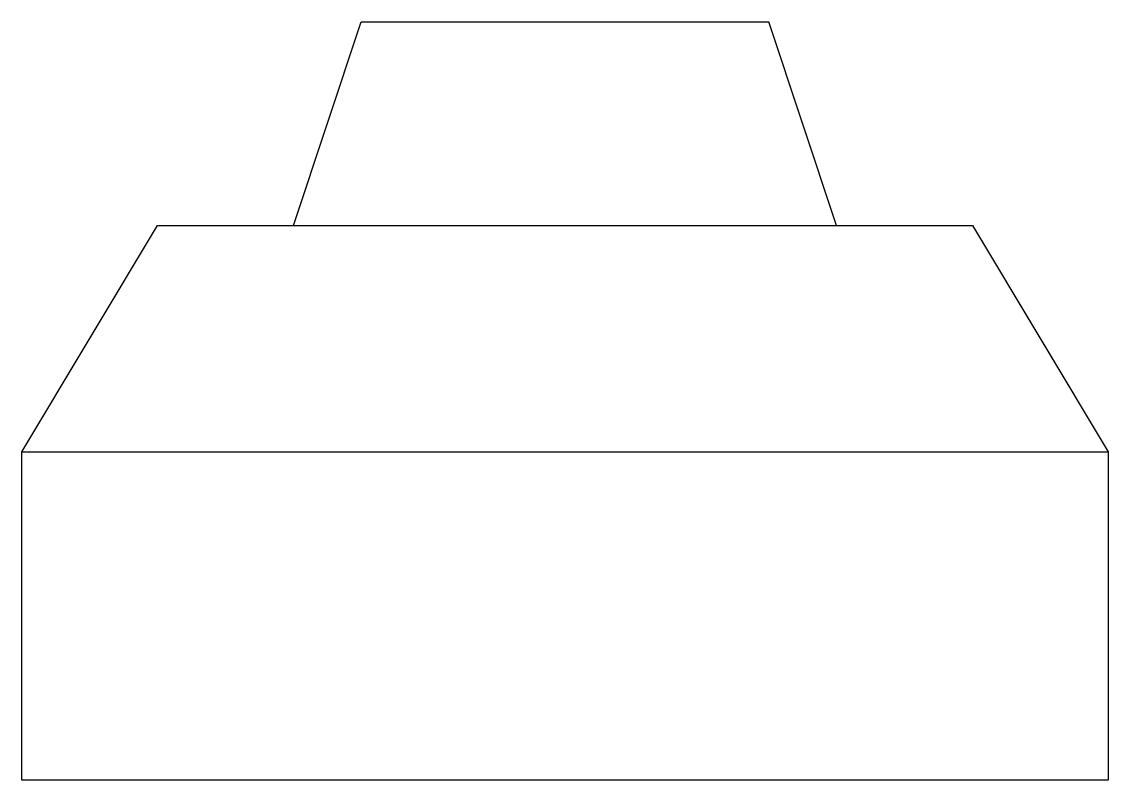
# Model space of a CAD drawing. Extents: x -546 to 254, y -542 to 17.
import ezdxf

# ---------------------------------------------------------------- set-up
doc = ezdxf.new("R2010")
doc.units = 0
doc.header["$MEASUREMENT"] = 0
doc.layers.add('6fur', color=6, linetype='Continuous')
doc.styles.add('ATTR', font='romans.shx', dxfattribs={"width": 0.8, "height": 0.699999})

msp = doc.modelspace()

# ---------------------------------------------------------------- linework, layer by layer
at = {"layer": '6fur'}
for p, q in [((-345.5, -133.25), (-295.5, 16.75)), ((-295.5, 16.75), (4.5, 16.75)), ((54.5, -133.25), (4.5, 16.75)), ((-545.5, -299.92), (-445.5, -133.25)), ((-445.5, -133.25), (154.5, -133.25)), ((154.5, -133.25), (254.5, -299.92))]:
    msp.add_line(p, q, dxfattribs=at)
msp.add_lwpolyline([(-545.5, -541.58), (-545.5, -299.92), (254.5, -299.92), (254.5, -541.58)], close=True, dxfattribs=at)

# ---------------------------------------------------------------- texts
at = {"layer": '6fur', "style": 'ATTR', "width": 0.8, "flags": 9}
msp.add_attdef('ESTCODE', (-145.5, -541.58), '', height=0.0016, dxfattribs=at)

doc.saveas('drawing.dxf')
